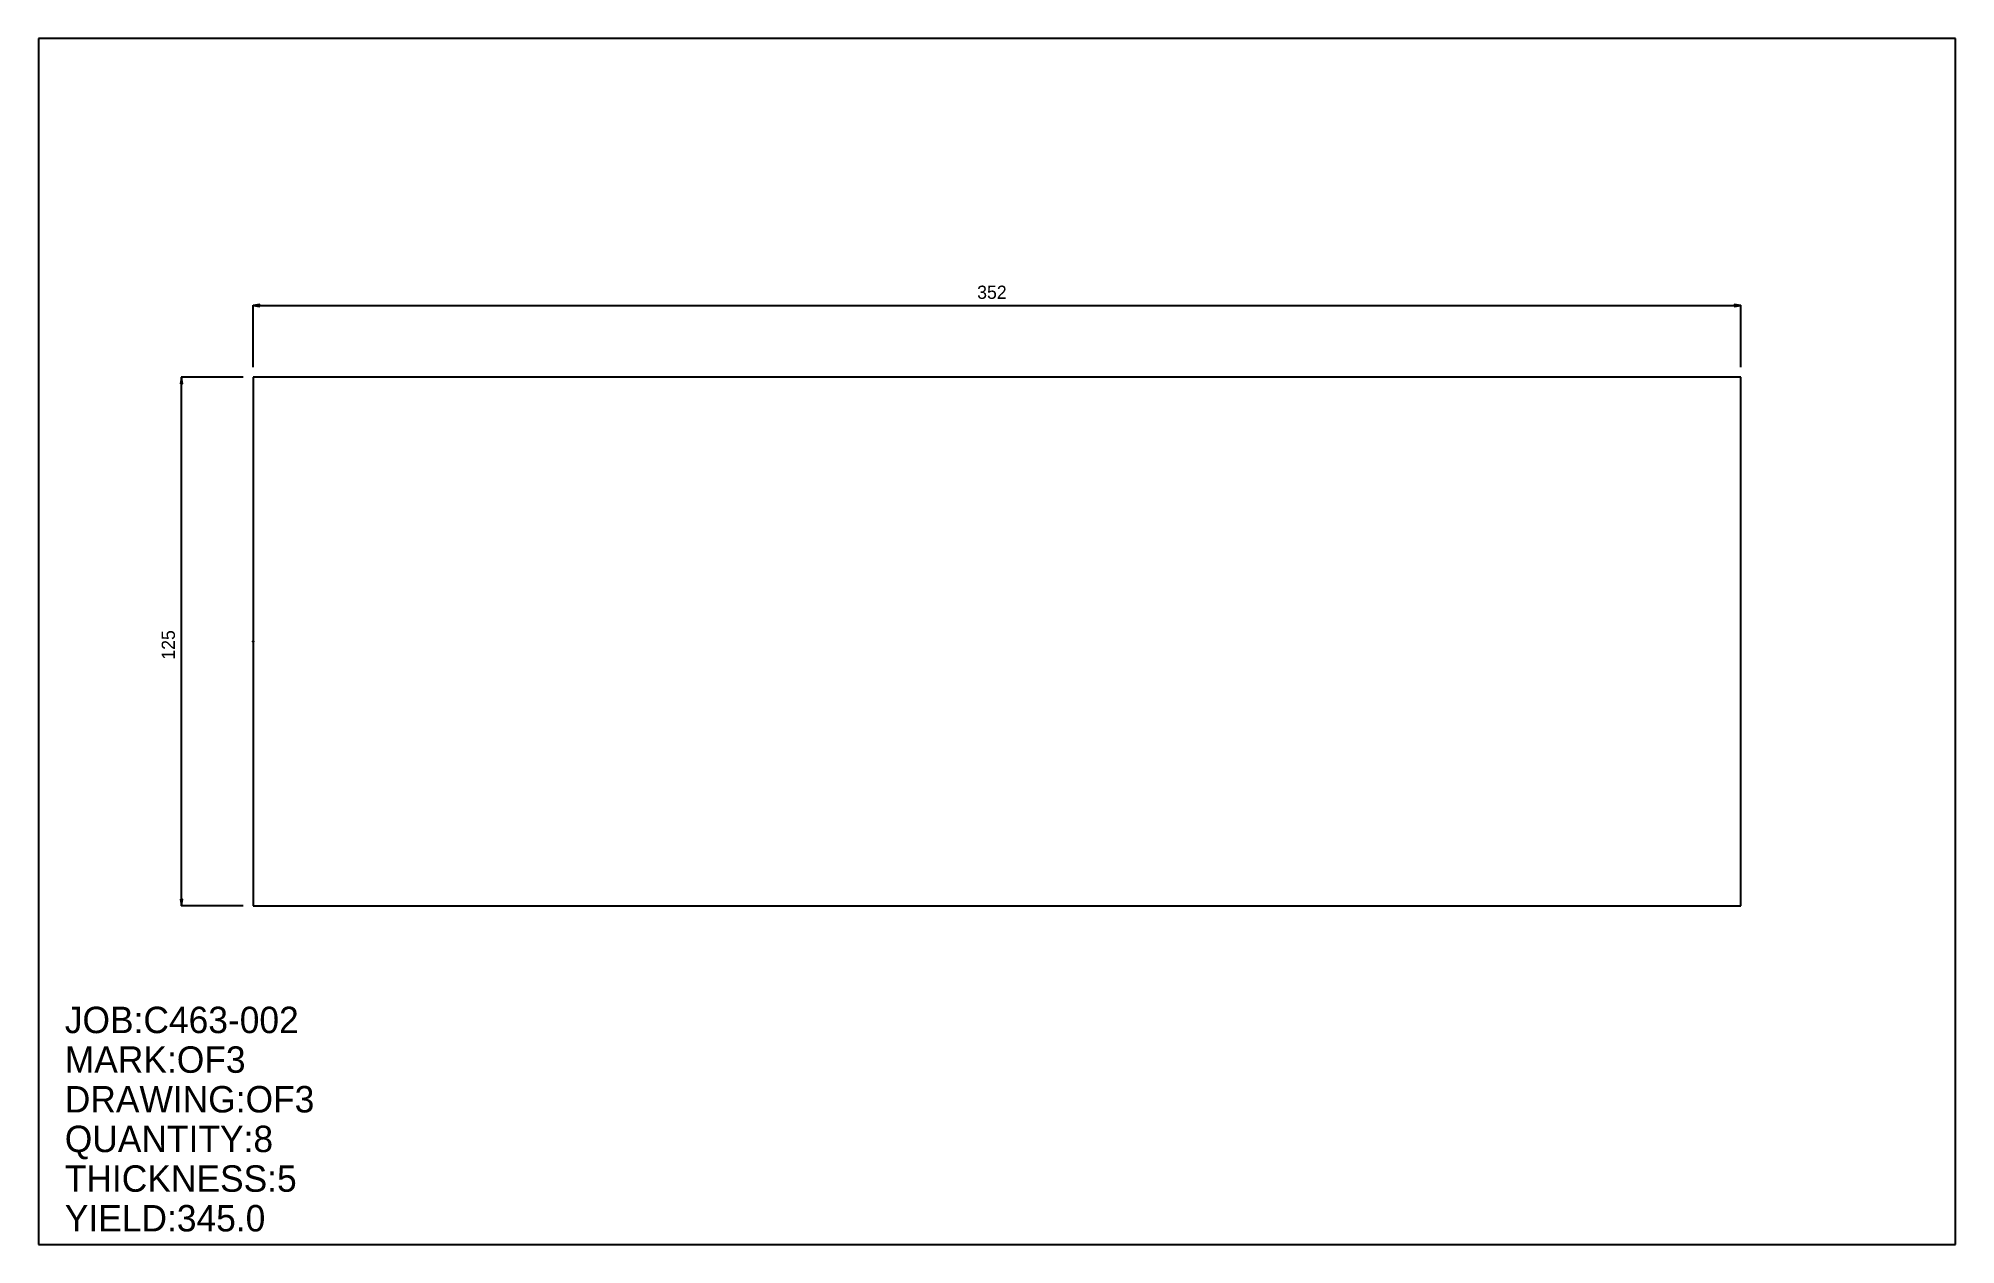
# Model space of a CAD drawing. Extents: x 0 to 453, y 0 to 285.
import ezdxf

# ---------------------------------------------------------------- set-up
doc = ezdxf.new("R2010")
doc.units = 0
doc.header["$LTSCALE"] = 0.125
for name, color, linetype in [('2', 7, 'CONTINUOUS'), ('3', 1, 'CONTINUOUS'), ('5', 7, 'CONTINUOUS'), ('6', 4, 'CONTINUOUS')]:
    doc.layers.add(name, color=color, linetype=linetype)

# ---------------------------------------------------------------- blocks, each defined once
blk = doc.blocks.new('ARROW')
at = {"layer": '2', "linetype": 'CONTINUOUS'}
for p, q in [((0, 0), (-1, 0.166667)), ((-1, 0.166667), (-1, -0.166667)), ((-1, -0.166667), (0, 0))]:
    blk.add_line(p, q, dxfattribs=at)
blk = doc.blocks.new('PLATE')
at = {"layer": '3', "linetype": 'CONTINUOUS'}
for p, q in [((0, 0), (0, -125)), ((351.59601, 0), (0, 0)), ((351.59601, -125), (351.59601, 0)), ((0, -125), (351.59601, -125))]:
    blk.add_line(p, q, dxfattribs=at)
at = {"layer": '5', "linetype": 'CONTINUOUS'}
for p, q in [((-0.1, -62.5), (0.1, -62.5)), ((0, -62.599998), (0, -62.400002))]:
    blk.add_line(p, q, dxfattribs=at)
blk.add_circle((0, -62.5), 0.1, dxfattribs=at)
at = {"layer": '6', "linetype": 'CONTINUOUS'}
for p, q in [((0, 2.343973), (0, 16.993807)), ((0, 16.943808), (351.59601, 16.943808)), ((351.59601, 2.343973), (351.59601, 16.993807)), ((-2.343964, 0), (-16.993797, 0.000001)), ((-16.943808, -125), (-16.943798, 0.000001)), ((-2.343973, -125), (-16.993807, -125))]:
    blk.add_line(p, q, dxfattribs=at)
at = {"layer": '6', "xscale": 1.562649, "yscale": 1.562649, "zscale": 1.562649}
for p, rotation in [((0, 16.943808), 180), ((-16.943798, 0.000001), 90), ((-16.943808, -125), 270)]:
    blk.add_blockref('ARROW', p, dxfattribs=dict(at, rotation=rotation))
blk.add_blockref('ARROW', (351.59601, 16.943808), dxfattribs=at)
at = {"layer": '5'}
blk.add_text('ZERO', height=0.015, dxfattribs=at).set_placement((0, -62.5))
at = {"layer": '6'}
blk.add_text('352', height=3.125, dxfattribs=at).set_placement((171.11006, 18.506456))
blk.add_text('125', height=3.125, rotation=90, dxfattribs=at).set_placement((-18.506453, -66.797279))

msp = doc.modelspace()

# ---------------------------------------------------------------- linework, layer by layer
at = {"layer": '5', "linetype": 'CONTINUOUS'}
for p, q in [((453.16821, 285.18344), (0, 285.18344)), ((0, 285.18344), (0, 0)), ((453.16821, 0), (453.16821, 285.18344)), ((0, 0), (453.16821, 0))]:
    msp.add_line(p, q, dxfattribs=at)

# ---------------------------------------------------------------- block references
at = {"layer": '2'}
msp.add_blockref('PLATE', (50.786102, 205.09172), dxfattribs=at)

# ---------------------------------------------------------------- texts
at = {"layer": '5'}
for s, p in [('JOB:C463-002', (6.250595, 50.004761)), ('MARK:OF3', (6.250595, 40.628868)), ('DRAWING:OF3', (6.250595, 31.252975)), ('QUANTITY:8', (6.250595, 21.877083)), ('THICKNESS:5', (6.250595, 12.50119)), ('YIELD:345.0', (6.250595, 3.125298))]:
    msp.add_text(s, height=6.251, dxfattribs=at).set_placement(p)

doc.saveas('drawing.dxf')
